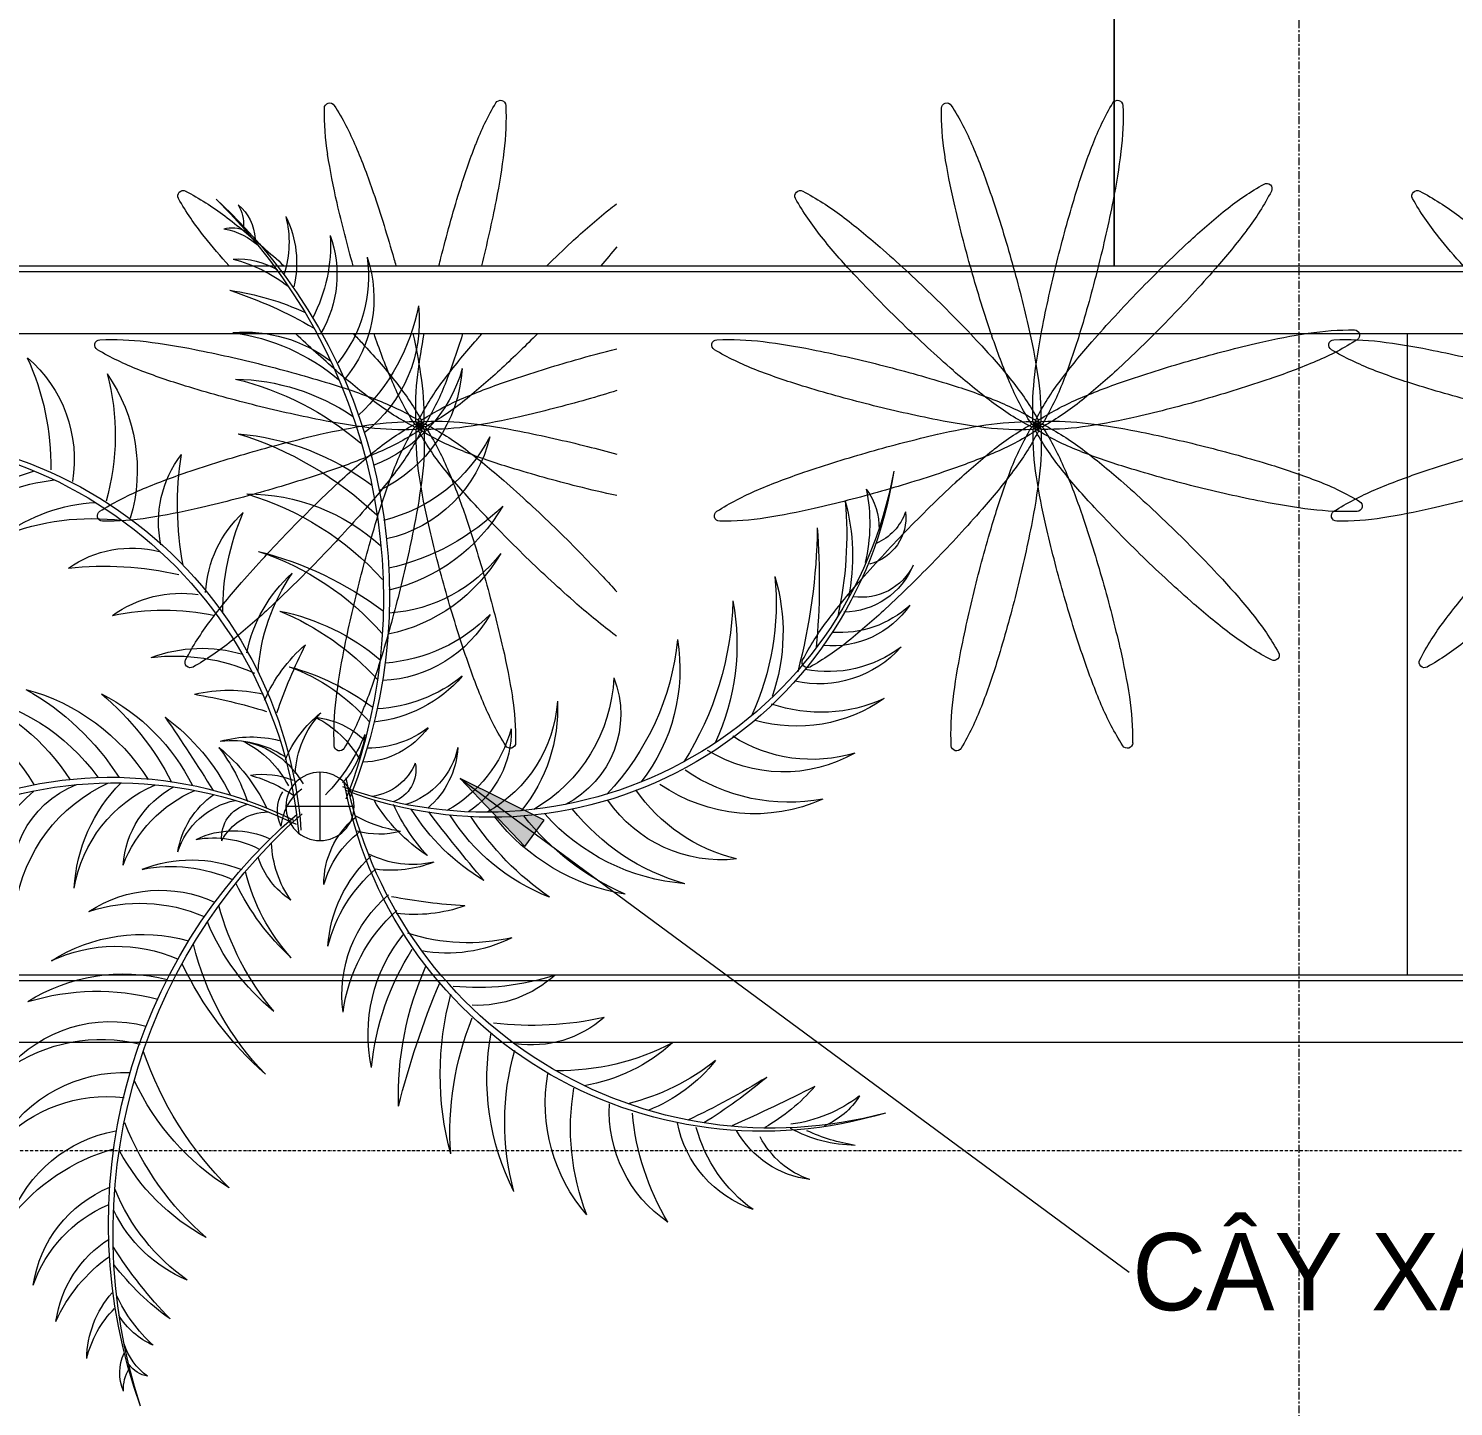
# Model space of a CAD drawing. Header units: millimetres. Extents: x 46644 to 147176, y -1287 to 53383.
# Drawn here: x 58893 to 61203, y 45748 to 47981 of the extents above; entities that cross this region are included whole.
import ezdxf

# ---------------------------------------------------------------- set-up
doc = ezdxf.new("R2010")
doc.units = ezdxf.units.MM
doc.linetypes.add('Dash Dot 3_16_', pattern=[7.9375, 4.7625, -1.5875, 0, -1.5875])
doc.linetypes.add('Grid Line', pattern=[22.225, 12.7, -3.175, 3.175, -3.175])
for name, color, linetype, lineweight in [('A-FLOR', 192, 'Continuous', 18), ('A-WALL', 113, 'Continuous', 18), ('G-ANNO-SYMB-1', 111, 'Dash Dot 3_16_', 18), ('G-ANNO-TEXT-1', 130, 'Continuous', 9), ('G-ANNO-TEXT-2', 7, 'Continuous', 9), ('G-IMPT', 8, 'Continuous', 18), ('L-PLNT-1', 253, 'Continuous', 18), ('S-GRID-1', 1, 'Grid Line', 9)]:
    doc.layers.add(name, color=color, linetype=linetype, lineweight=lineweight)
doc.styles.add('Arial_5', font='arial.ttf', dxfattribs={"width": 0.95, "height": 125})

# ---------------------------------------------------------------- blocks, each defined once
blk = doc.blocks.new('CAY PHAT TAI NUI - CAY PHAT TAI NUI_dwg-2249753-TKCS_SẢNH - BẬC CẤP 1 - MẶT BẰNG')
at = {"layer": 'G-IMPT'}
for p, q in [((-26.9, 87.3), (-26.9, -143.3)), ((-142.2, -28), (88.4, -28))]:
    blk.add_line(p, q, dxfattribs=at)
blk.add_circle((-26.9, -28), 115.3, dxfattribs=at)
for centre, radius, start, end in [((1555.4, 686.5), 1816.9, 132.6655, 202.0611), ((1647.8, 675.1), 1888.8, 134.4929, 201.0725), ((350.8, 1881.4), 158.8, 129.8765, 177.3831), ((364.3, 1936.9), 133.1, 150.0492, 183.9567), ((400.2, 1808.2), 348.1, 153.5375, 193.5552), ((436, 1876), 358.3, 165.8758, 197.2634), ((269.7, 1833.3), 92.7, 72.3495, 118.8394), ((307.7, 1768.5), 391.9, 160.4234, 210.435), ((470.2, 1868), 532.7, 176.5724, 207.5063), ((332.4, 1703.2), 221.2, 98.9889, 134.5565), ((216.8, 1687.5), 426, 160.9738, 220.018), ((264.3, 1759.4), 455.1, 171.5441, 219.4959), ((406.6, 1302), 536.7, 105.1462, 127.4691), ((250.8, 1560.5), 260.1, 86.5707, 121.104), ((738.8, 313.8), 1474.9, 108.2479, 120.279), ((405.1, 815.5), 908.1, 98.1075, 114.8799), ((112.5, 1609.9), 474.5, 173.6919, 232.0994), ((309.8, 1787.8), 680.7, 190.6526, 226.6689), ((360.9, 880.1), 697.8, 97.7367, 130.2132), ((225.8, 1097.8), 475.5, 85.0356, 127.2973), ((-14.5, 1484.4), 494.1, 183.9122, 244.6665), ((-28.7, 1588.4), 498.2, 196.0518, 249.1113), ((1255.3, 1142.9), 452.6, 130.5291, 189.4624), ((1762.3, 1122.2), 880.2, 155.5161, 180.8777), ((1416.6, 1124.3), 388.4, 115.1104, 175.1685), ((1585.1, 1104), 499.5, 131.8546, 171.2598), ((498.2, 426.3), 1017.4, 103.6674, 130.6694), ((272.4, 683), 732, 91.1382, 124.0248), ((1161.5, 1107), 571.4, 145.2695, 196.441), ((1465.9, 1224.2), 801.6, 164.9316, 196.0539), ((1530.6, 1072.4), 333, 103.3982, 156.4869), ((1578, 1128.8), 295.2, 114.9497, 158.8367), ((1679.3, 822.2), 480.2, 97.2797, 124.4634), ((1787.1, 687.3), 634.1, 105.42, 120.9079), ((-152.3, 1324.7), 460.3, 193.1436, 257.542), ((-109.8, 1475.1), 553.1, 207.4653, 256.2646), ((602.7, 90.6), 1193.1, 107.2093, 133.4993), ((323.1, 365.7), 867.6, 94.8524, 127.2209), ((1468.2, -209), 1434.4, 79.4254, 175.9631), ((1503.8, -245.2), 1464, 81.0545, 175.1756), ((1058.7, 604.2), 656, 47.2245, 66.3575), ((1398.3, 713.8), 490.6, 58.9885, 88.6049), ((1449.4, 974.6), 257.2, 38.3487, 73.8532), ((-655, 990.6), 1109.2, 349.3845, 8.7831), ((147.2, 933.5), 371.1, 347.8793, 37.5984), ((297.9, -534.7), 1889.8, 56.3077, 64.245), ((-702, -4785.5), 6272.1, 69.40599, 72.24054), ((199.9, -1374.9), 2671.1, 64.5854, 71.0796), ((-586.2, 1352.5), 1400.1, 190.2203, 290.1421), ((-604.9, 1310.1), 1374.7, 188.6175, 290.9058), ((776.8, 334.7), 745.9, 57.193, 82.7939), ((795.4, 582.9), 540.5, 44.4905, 74.8429), ((-1699.3, 913.7), 215.2, 143.1261, 181.9236), ((-1313.8, 928), 569.4, 168.36, 193.4581), ((500.8, 74.3), 993.1, 106.4031, 138.081), ((219.1, 359.8), 667.3, 89.9, 132.4205), ((-1841.3, 948), 163.7, 173.6087, 255.3147), ((-1833.4, 1025.8), 180.7, 199.2253, 246.7417), ((-1105.2, 815.6), 719.9, 164.9542, 191.1318), ((-516.3, 891.2), 1289, 175.0476, 192.4111), ((-82.8, 1557.5), 801.1, 225.5325, 257.3267), ((-121.5, 1290.9), 605, 210.2813, 256.7926), ((-536.7, 630.3), 838.1, 359.6532, 23.468), ((-32.2, 674.7), 391.8, 2.9263, 47.5949), ((698.1, 412.8), 586.4, 53.9406, 86.7899), ((742.6, 123), 820.8, 68.5185, 97.1248), ((593.7, 730.6), 2306.6, 175.4785, 185.487), ((253.9, 930.9), 1959.6, 180.5402, 194.9077), ((-140.1, 1117), 575.7, 210.3308, 258.2326), ((-226.4, 1140.9), 517.3, 217.4708, 266.0439), ((468.9, -312.3), 1181.1, 104.1189, 126.9152), ((473.6, -60.1), 939.9, 108.1558, 139.078), ((608.9, 473.2), 371.1, 54.8217, 104.5408), ((-1855.4, 872.9), 194.9, 206.2075, 278.3171), ((-1792.4, 885.5), 257.5, 202.53, 269.2067), ((699.7, -325.9), 1109.2, 83.637, 103.0356), ((-931.9, 560.2), 658.4, 163.4115, 199.2714), ((-652.2, 659.4), 915, 174.4333, 204.6254), ((-470.7, 386.6), 653.8, 3.4409, 34.7173), ((-256.3, 396.4), 485.6, 11.1959, 48.3015), ((443, 299.7), 391.8, 53.9226, 98.5912), ((-1756.9, 831.6), 317.6, 214.5411, 275.4551), ((-1783.4, 903), 344.3, 226.9372, 274.4317), ((-647.6, 519.2), 787.2, 169.2846, 205.0198), ((-351.8, 695.3), 1069.7, 181.598, 212.3759), ((260, -110.2), 757.2, 101.5461, 130.3104), ((469.5, -233.9), 937.8, 112.642, 137.4329), ((500.2, -203.5), 838.1, 78.0495, 101.8643), ((-219.7, 833.7), 437, 209.251, 267.4647), ((-208, 1003.9), 549.3, 224.3227, 265.8007), ((-621.3, 435.5), 620.9, 170.7591, 217.8247), ((-354.7, 622.1), 883.7, 185.6411, 223.5203), ((-1742.5, 833.9), 406.8, 232.7631, 281.0044), ((-1711.3, 757), 371.3, 221.6824, 282.5793), ((-316.2, 123.9), 519.2, 23.4136, 49.3727), ((-1701.6, -346.6), 1928, 19.23, 26.6394), ((372.3, 20.3), 485.6, 69.441, 106.5465), ((303, -383.2), 857.3, 105.2804, 126.3421), ((303.2, -174.5), 658.3, 110.0896, 138.9984), ((463.5, -174), 653.8, 83.0252, 114.3015), ((-700.7, 283.2), 341.7, 158.8472, 243.0968), ((-475.4, 432.7), 544.5, 182.7548, 239.8242), ((-163.5, 710.5), 455.8, 221.0382, 264.3552), ((-190.6, 807.3), 507, 231.3553, 266.6037), ((720.8, -1549.8), 1928, 99.6827, 107.092), ((279.3, -154.9), 519.2, 76.9493, 102.9084), ((1020.3, -262.6), 687.6, 116.7081, 153.6869), ((1335.2, -389.2), 968.6, 130.1064, 152.7587), ((1149.4, -313.6), 705.1, 105.0601, 147.7387), ((1406.2, -413.5), 896.2, 119.4093, 147.3895), ((1296.5, -345.5), 708.5, 100.2908, 144.0247), ((1441.1, -339.2), 742.2, 111.436, 147.2707), ((-1635.3, 761.4), 518.5, 235.0666, 285.6208), ((-1718.5, 804.9), 515.1, 245.4761, 288.9065), ((-288.9, 300.6), 540.1, 177.157, 219.4208), ((-366, 357.9), 463.4, 183.7789, 241.043), ((14.9, -2.4), 275.9, 95.894, 134.6668), ((145.7, -40.8), 351, 116.9691, 150.5256), ((-267.3, 66.6), 324.5, 3.0252, 42.9115), ((-270.5, -18.4), 389.4, 22.3429, 51.7944), ((920.3, -304.8), 717.1, 126.2722, 154.0079), ((4228.8, -2338.8), 4555.9, 145.0164, 148.7416), ((1346.1, -178.2), 464.1, 89.3204, 151.136), ((1544.9, -262.2), 581.1, 109.4272, 151.0014), ((-1688.1, 627.2), 496.4, 253.0795, 302.6056), ((-348.1, 223.3), 324.2, 178.1536, 236.2901), ((-239.8, 351.3), 448.1, 195.2039, 241.2333), ((-159.5, 410.8), 290.2, 216.7085, 267.5007), ((-186.9, 507.3), 339.1, 232.7518, 269.7736), ((382.1, 435.4), 602, 201.4489, 224.7395), ((104.2, 246.5), 284.2, 186.3094, 223.0804), ((271.2, -129.8), 324.5, 83.4105, 123.2969), ((204.6, -182.8), 389.4, 74.5276, 103.9792), ((-1591.7, 574.1), 485.7, 240.2787, 301.8143), ((-202.4, 187.4), 290.5, 183.2996, 229.6206), ((-240.6, 224.6), 257.5, 192.0811, 252.8057), ((283.6, -93.4), 290.2, 100.082, 150.8741), ((382.2, -112.1), 339.1, 116.1252, 153.147), ((683.3, -284.7), 586.6, 128.9882, 154.5528), ((834.5, -220.4), 651.1, 143.0281, 161.2689), ((-234.1, 97), 116.7, 169.3573, 249.7771), ((-179.3, 187.1), 182.8, 202.0223, 262.5403), ((1483.8, -422.3), 565.1, 71.5751, 130.1478), ((1609.6, -509.1), 625.1, 85.1523, 129.8831), ((-1551.7, 349.6), 1464, 254.7886, 348.9098), ((-1520.3, 309.8), 1434.4, 253.1595, 349.6972), ((-1611, 611.1), 625.1, 259.4757, 304.2065), ((663.2, -1348.3), 1400.1, 15.8969, 115.8188), ((337.9, -391.6), 486.4, 105.4698, 124.689), ((677.6, -1304.2), 1374.7, 14.2942, 116.5824), ((166.1, -193.8), 274.3, 81.1818, 112.0501), ((263.2, -330.9), 540.1, 2.8337, 45.0974), ((461.9, -443.9), 544.5, 8.4315, 65.5008), ((-1494.4, 512.2), 565.1, 245.8985, 304.4712), ((-1571.1, 359), 581.1, 283.7506, 325.3247), ((-78.3, -111.9), 182.8, 5.2465, 51.9003), ((0.2, -41.5), 116.7, 332.5815, 32.6083), ((166, -226.8), 290.5, 8.9763, 55.2972), ((219.4, -386.2), 448.1, 20.8805, 66.9099), ((314.5, -248.2), 324.2, 3.8302, 61.9668), ((345.6, -380.3), 463.4, 9.4556, 66.7197), ((671.3, -272.9), 341.7, 344.5238, 68.7734), ((360.5, -644.3), 883.7, 11.3177, 49.1969), ((1586.7, -474.2), 485.7, 65.9553, 127.491), ((-1381.6, 255.8), 464.1, 263.6437, 325.4594), ((-1460.2, 425.4), 742.2, 285.7594, 321.594), ((-945.4, 339.6), 717.1, 300.5955, 328.3312), ((-4036.5, 2690.9), 4555.9, 319.3398, 323.065), ((-711.5, 296.2), 586.6, 303.3116, 328.8762), ((-868.3, 247.1), 651.1, 317.3515, 335.5923), ((142.9, -228.8), 182.8, 27.699, 88.2169), ((188.6, -133.8), 116.7, 355.0339, 75.4538), ((207.7, -260), 257.5, 17.7578, 78.4823), ((607.4, -432.3), 620.9, 356.4358, 43.5014), ((1687.9, -517.5), 496.4, 78.7561, 128.2822), ((-1315.6, 417.4), 708.5, 274.6142, 318.3481), ((-1418.1, 495.8), 896.2, 293.7326, 321.7128), ((-1172.4, 371), 705.1, 279.3835, 322.062), ((-1049, 307.5), 687.6, 291.0314, 328.0102), ((-1349.8, 464.6), 968.6, 304.4297, 327.082), ((-376.8, 367.8), 486.4, 279.2039, 298.4231), ((-330.3, -289.5), 290.2, 359.5026, 50.2948), ((-1216.9, -1468.3), 1888.8, 341.9561, 48.5357), ((-1129.7, -1435.8), 1816.9, 340.1287, 49.5243), ((364.8, -717.5), 1069.7, 7.2747, 38.0526), ((-227.6, 152.5), 274.3, 254.9159, 285.7842), ((-366.7, -382.9), 339.1, 15.5459, 52.5677), ((264.8, -400.4), 290.2, 64.1718, 114.9639), ((333.6, -473.3), 339.1, 80.215, 117.2368), ((641.8, -512.9), 787.2, 354.9612, 30.6965), ((1648.7, -656.2), 518.5, 60.7432, 111.2974), ((-339.1, 100.4), 324.5, 257.1446, 297.031), ((-214.3, -140.4), 351, 324.4323, 357.9888), ((660.2, -652), 915, 0.11, 30.302), ((1735.7, -691.3), 515.1, 71.1528, 114.5832), ((-267.1, 145.7), 389.4, 248.2617, 277.7133), ((-545.2, -624.1), 507, 14.1494, 49.3978), ((-508.3, -530.6), 455.8, 3.8323, 47.1493), ((-80.5, -114.1), 275.9, 303.3573, 342.13), ((406.5, -664.4), 455.8, 68.5015, 111.8185), ((475.2, -737.8), 507, 78.8186, 114.0669), ((-415.7, -94.4), 658.3, 317.5529, 346.4616), ((-511.8, 90.9), 857.3, 312.7436, 333.8053), ((928.8, -525.6), 658.4, 349.0881, 24.948), ((1723.8, -644.3), 371.3, 47.3591, 108.2559), ((-631, 1560.9), 1928, 273.4168, 280.8261), ((-537.9, -662.7), 437, 352.0451, 50.2588), ((513.2, -747.7), 437, 56.7143, 114.928), ((-214.5, -1011.8), 1959.6, 6.2169, 20.5843), ((1762.4, -717.8), 406.8, 58.4397, 106.6811), ((-344.4, 126.2), 519.2, 250.6834, 276.6425), ((-650.2, -791.2), 549.3, 7.1168, 48.5948), ((-590.7, -118.3), 937.8, 320.1052, 344.8961), ((581.4, -904.2), 549.3, 71.7859, 113.264), ((-347.8, -131.5), 757.2, 309.0093, 337.7736), ((-572.5, -846.1), 2306.6, 1.1551, 11.1637), ((1776.5, -714.1), 317.6, 40.2177, 101.1317), ((-525.4, 165.3), 653.8, 256.7593, 288.0357), ((-456, -37.8), 485.6, 243.1751, 280.2806), ((-723.6, -796.9), 534.4, 347.879, 38.8732), ((573.2, -1035.9), 575.7, 57.794, 105.6958), ((1810, -782.5), 344.3, 52.6139, 100.1084), ((-1097.4, -994.9), 900.4, 5.4665, 32.5493), ((-514.2, -274.5), 939.9, 315.619, 346.5413), ((660.9, -1017.3), 517.3, 64.934, 113.5071), ((547.9, -896.1), 1289, 0.7243, 18.0878), ((1817.2, -764.2), 257.5, 28.2066, 94.8834), ((-1377.7, -1007.4), 1086.2, 358.2571, 23.9141), ((-626.3, -48.5), 1181.1, 311.5821, 334.3785), ((1126.5, -762.6), 719.9, 350.6309, 16.8085), ((1878.7, -745.4), 194.9, 31.8841, 103.9938), ((-558.7, 198.6), 838.1, 251.7836, 275.5984), ((-556.8, -307.8), 391.8, 227.6568, 272.3253), ((-3067.8, -1735.4), 2861.4, 14.0564, 22.8618), ((636.9, -1198.7), 605, 57.7445, 104.2558), ((-1462.7, -932.7), 1029.9, 344.9174, 15.2332), ((725.5, -1453.2), 801.1, 72.9957, 104.79), ((1345.1, -853.8), 569.4, 354.0366, 19.1347), ((1872.1, -821.6), 163.7, 359.2853, 80.9914), ((-743.7, 342), 1109.2, 257.3711, 276.7697), ((-740.6, -462.2), 371.1, 228.5558, 278.2749), ((-1492.2, -1127.7), 1026.5, 355.921, 22.071), ((679.8, -1214.5), 460.3, 40.6068, 105.0053), ((1871.9, -899.7), 180.7, 24.902, 72.4184), ((-1431.2, -947), 840.7, 333.0371, 10.588), ((711.5, -1367.6), 553.1, 54.9285, 103.7278), ((1727.3, -801.5), 215.2, 328.8028, 7.6003), ((-835.3, -99.5), 820.8, 242.2526, 270.8589), ((-822.7, -392.4), 586.4, 227.6747, 260.5241), ((-1533.9, -1094.7), 883.4, 344.6764, 16.0059), ((-559.2, -467.7), 1193.1, 314.6726, 340.9626), ((-937.9, -550.9), 540.5, 218.2246, 248.577), ((-892.4, -306.2), 745.9, 230.9271, 256.528), ((-132.3, 1330.2), 2671.1, 238.3195, 244.8137), ((-321.4, 505.8), 1889.8, 230.0418, 237.9791), ((-1359, -1031.9), 571.4, 319.0036, 10.1751), ((-184.3, -582.9), 867.6, 302.3156, 334.6841), ((631.3, -1419.8), 494.1, 31.3755, 92.1297), ((-1551.6, -615.1), 490.6, 232.7226, 262.339), ((-1630.8, -868.9), 257.2, 212.0828, 247.5873), ((1136.4, 4622.1), 6272.1, 243.1401, 245.97465), ((-1202, -543.4), 656, 220.9587, 240.0916), ((-1674.4, -1115.1), 801.6, 338.6657, 9.788), ((691.8, -1505.6), 498.2, 43.515, 96.5745), ((-1456.3, -1057.4), 452.6, 304.2632, 3.1965), ((-1614.6, -1021.2), 388.4, 288.8445, 348.9026), ((-1957.9, -981.4), 880.2, 329.2502, 354.6118), ((-311.7, -717.4), 1017.4, 311.1306, 338.1326), ((-1842.7, -692.3), 480.2, 271.0138, 298.1976), ((-1935.1, -546.4), 634.1, 279.1542, 294.6421), ((-1722.2, -957.2), 333, 277.1323, 330.2211), ((-1775.4, -1008.1), 295.2, 288.6838, 332.5709), ((-1779.8, -982.7), 499.5, 305.5887, 344.9939), ((576.4, -1589.7), 474.5, 21.1552, 79.5627), ((7.1, -841), 732, 298.6014, 331.488), ((483.4, -1838.6), 680.7, 38.1159, 74.1321), ((19.4, -1056.7), 697.8, 305.1999, 337.6764), ((519.7, -1706.7), 426, 8.437, 67.4813), ((239.7, -1187.6), 475.5, 292.4989, 334.7606), ((510.7, -1792.4), 455.1, 19.0073, 66.9591), ((476.4, -1820.5), 391.9, 7.8866, 57.8982), ((-577, -728.5), 1474.9, 315.7112, 327.7422), ((-49.5, -1019.8), 908.1, 305.5707, 322.3431), ((378, -1983.7), 532.7, 24.0356, 54.9695), ((173.5, -1452.2), 536.7, 312.6095, 334.9323), ((412.7, -1898.4), 348.1, 1.0007, 41.0185), ((412.1, -1975), 358.3, 13.3391, 44.7266), ((430.9, -1609.6), 260.1, 294.034, 328.5673), ((424.4, -1773.9), 221.2, 306.4521, 342.0198), ((490.2, -1940.5), 158.8, 337.3398, 24.8463), ((540, -1860.5), 92.7, 279.8128, 326.3027), ((503.8, -1995.9), 133.1, 357.5124, 31.4199)]:
    blk.add_arc(centre, radius, start, end, dxfattribs=at)
blk = doc.blocks.new('CAY PHAT TAI NUI - CAY PHAT TAI NUI-2271499-TKCS_SẢNH - BẬC CẤP 1 - MẶT BẰNG')
at = {"extrusion": (0, 0, -1), "xscale": 0.48, "yscale": 0.48, "zscale": -0.48, "rotation": 180}
blk.add_blockref('CAY PHAT TAI NUI - CAY PHAT TAI NUI_dwg-2249753-TKCS_SẢNH - BẬC CẤP 1 - MẶT BẰNG', (0, 0), dxfattribs=at)
blk = doc.blocks.new('CAY LAI TAY - CAY LAI TAY_dwg-2249844-TKCS_SẢNH - BẬC CẤP 1 - MẶT BẰNG')
at = {"layer": 'G-IMPT'}
blk.add_line((-195.3, 421.3), (-193.7, 415.9), dxfattribs=at)
for centre, radius, start, end in [((881.8, 1413.5), 1276.2, 177.58299, 187.1066), ((-368.8, 1466.3), 24.6, 104.11643, 177.58299), ((-368.8, 1466.3), 24.6, 30.64986, 104.11643), ((-1445.6, 828.2), 1276.2, 21.12625, 30.64986), ((1470.4, 783.3), 1276.2, 147.58299, 157.1066), ((413.8, 1454.3), 24.6, 74.11643, 147.58299), ((413.8, 1454.3), 24.6, 0.64986, 74.11643), ((-837.8, 1440.1), 1276.2, 351.12625, 0.64986), ((2759.6, 1647.6), 3168.6, 187.1066, 191.20081), ((-3210.7, 146.2), 3168.6, 17.03205, 21.12625), ((3213.7, 47.1), 3168.6, 157.1066, 161.20081), ((-2707.4, 1732), 3168.6, 347.03205, 351.12625), ((-6153.8, -755.4), 6246.7, 14.11643, 17.03205), ((6127.6, -944.8), 6246.7, 161.20081, 164.11643), ((1665.1, -56.9), 1276.2, 117.58299, 127.1066), ((1085.5, 1052.5), 24.6, 44.11643, 117.58299), ((1085.5, 1052.5), 24.6, 330.64986, 44.11643), ((-1666, -5.5), 1276.2, 51.12625, 53.17478), ((-2853.6, -1478.7), 3168.6, 47.03205, 51.12625), ((5779.1, 2245.6), 6246.7, 191.20081, 194.01831), ((-5707.1, 2422.7), 6246.7, 344.30034, 347.03205), ((-5.5, 1666), 1276.2, 321.12625, 330.64986), ((2806.7, -1566), 3168.6, 127.1066, 131.20081), ((-1478.7, 2853.6), 3168.6, 317.96722, 321.12625), ((1566, 2806.7), 3168.6, 218.84157, 220.89557), ((-4951.7, -3731.1), 6246.7, 45.60653, 47.03205), ((4834.2, -3882), 6246.7, 131.20081, 132.37534), ((-6153.8, -755.4), 6246.7, 13.78007, 14.11643), ((6127.6, -944.8), 6246.7, 164.11643, 164.42389), ((3882, 4834.2), 6246.7, 224.9505, 227.03205), ((-4951.7, -3731.1), 6246.7, 41.20081, 41.66622), ((2835.9, 1344), 3168.6, 197.03205, 201.12625), ((-3134.3, -157.5), 3168.6, 7.1066, 10.52711), ((3128, -254.1), 3168.6, 167.69091, 171.12625), ((-2793.1, 1430.8), 3168.6, 337.1066, 341.20081), ((-5707.1, 2422.7), 6246.7, 341.20081, 341.31308), ((4834.2, -3882), 6246.7, 136.45239, 137.03205), ((-3731.1, 4951.7), 6246.7, 311.20081, 313.50677), ((1413.5, -881.8), 1276.2, 87.58299, 97.1066), ((1466.3, 368.8), 24.6, 14.11643, 87.58299), ((-2422.7, -5707.1), 6246.7, 74.11643, 75.90659), ((-2635.7, -1703.5), 3168.6, 37.1066, 41.20081), ((2581.9, -1784), 3168.6, 137.03205, 141.12625), ((2245.6, -5779.1), 6246.7, 101.20081, 104.11643), ((1647.6, -2759.6), 3168.6, 97.1066, 101.20081), ((828.2, 1445.6), 1276.2, 291.12625, 300.64986), ((1466.3, 368.8), 24.6, 300.64986, 14.11643), ((-2422.7, -5707.1), 6246.7, 71.20081, 74.11643), ((1784, 2581.9), 3168.6, 227.03205, 231.12625), ((2245.6, -5779.1), 6246.7, 104.11643, 107.03205), ((-1430.8, -2793.1), 3168.6, 67.1066, 71.20081), ((1070.8, 661.9), 1276.2, 201.12625, 210.64986), ((-1126.5, -561.9), 1276.2, 27.58299, 37.1066), ((1258.3, 37.8), 1276.2, 171.12625, 180.64986), ((1108.7, -596.4), 1276.2, 141.12625, 150.64986), ((-1256.5, 76.6), 1276.2, 357.58299, 7.1066), ((-1049.9, 694.6), 1276.2, 327.58299, 337.1066), ((-1703.5, 2635.7), 3168.6, 307.1066, 311.20081), ((146.2, 3210.7), 3168.6, 287.03205, 291.12625), ((944.8, 6127.6), 6246.7, 252.80601, 254.11643), ((1344, -2835.9), 3168.6, 107.03205, 111.12625), ((-755.4, 6153.8), 6246.7, 284.11643, 287.03205), ((944.8, 6127.6), 6246.7, 254.11643, 257.03205), ((596.4, 1108.7), 1276.2, 231.12625, 240.64986), ((-694.6, -1049.9), 1276.2, 57.58299, 67.1066), ((661.9, -1070.8), 1276.2, 111.12625, 120.64986), ((-561.9, 1126.5), 1276.2, 297.58299, 307.1066), ((-755.4, 6153.8), 6246.7, 281.20081, 284.11643), ((157.5, -3134.3), 3168.6, 97.1066, 101.20081), ((254.1, 3128), 3168.6, 257.03205, 261.12625), ((-76.6, -1256.5), 1276.2, 87.58299, 97.1066), ((561.9, -1126.5), 1276.2, 117.58299, 127.1066), ((-17.7, -17.1), 24.6, 44.11643, 117.58299), ((-6.7, -23.6), 24.6, 74.11643, 147.58299), ((-6, 23.8), 24.6, 210.64986, 284.11643), ((-23.8, -6), 24.6, 14.11643, 87.58299), ((6, -23.8), 24.6, 104.11643, 177.58299), ((6.7, 23.6), 24.6, 180.64986, 254.11643), ((-23.8, -6), 24.6, 300.64986, 14.11643), ((-23.6, 6.7), 24.6, 344.11643, 57.58299), ((17.1, -17.7), 24.6, 134.11643, 207.58299), ((17.7, 17.1), 24.6, 150.64986, 224.11643), ((23.8, 6), 24.6, 120.64986, 194.11643), ((-17.1, 17.7), 24.6, 314.11643, 27.58299), ((-6, 23.8), 24.6, 284.11643, 357.58299), ((23.6, -6.7), 24.6, 90.64986, 164.11643), ((6.7, 23.6), 24.6, 254.11643, 327.58299), ((17.1, -17.7), 24.6, 60.64986, 134.11643), ((6, -23.8), 24.6, 30.64986, 104.11643), ((-6.7, -23.6), 24.6, 0.64986, 74.11643), ((-17.7, -17.1), 24.6, 330.64986, 44.11643), ((23.8, 6), 24.6, 194.11643, 267.58299), ((17.7, 17.1), 24.6, 224.11643, 297.58299), ((37.8, -1258.3), 1276.2, 81.12625, 90.64986), ((-596.4, -1108.7), 1276.2, 51.12625, 60.64986), ((-157.5, 3134.3), 3168.6, 277.1066, 281.20081), ((-254.1, -3128), 3168.6, 77.03205, 81.12625), ((755.4, -6153.8), 6246.7, 101.20081, 104.11643), ((-37.8, 1258.3), 1276.2, 261.12625, 270.64986), ((-661.9, 1070.8), 1276.2, 291.12625, 300.64986), ((1049.9, -694.6), 1276.2, 147.58299, 157.1066), ((-1108.7, 596.4), 1276.2, 321.12625, 330.64986), ((-17.1, 17.7), 24.6, 240.64986, 314.11643), ((-23.6, 6.7), 24.6, 270.64986, 344.11643), ((1256.5, -76.6), 1276.2, 177.58299, 187.1066), ((1126.5, 561.9), 1276.2, 207.58299, 217.1066), ((23.6, -6.7), 24.6, 164.11643, 237.58299), ((-1258.3, -37.8), 1276.2, 351.12625, 0.64986), ((694.6, 1049.9), 1276.2, 237.58299, 247.1066), ((76.6, 1256.5), 1276.2, 267.58299, 277.1066), ((-1070.8, -661.9), 1276.2, 21.12625, 30.64986), ((-944.8, -6127.6), 6246.7, 74.11643, 77.03205), ((755.4, -6153.8), 6246.7, 104.11643, 105.38402), ((-1344, 2835.9), 3168.6, 287.03205, 291.12625), ((1703.5, -2635.7), 3168.6, 127.1066, 131.20081), ((1430.8, 2793.1), 3168.6, 247.1066, 251.20081), ((-1784, -2581.9), 3168.6, 47.03205, 51.12625), ((-944.8, -6127.6), 6246.7, 71.20081, 74.11643), ((-2245.6, 5779.1), 6246.7, 284.11643, 287.03205), ((3731.1, -4951.7), 6246.7, 131.20081, 134.11643), ((-2581.9, 1784), 3168.6, 317.03205, 321.12625), ((2793.1, -1430.8), 3168.6, 157.1066, 161.20081), ((-3128, 254.1), 3168.6, 347.03205, 351.12625), ((3134.3, 157.5), 3168.6, 187.1066, 191.20081), ((2635.7, 1703.5), 3168.6, 217.1066, 221.20081), ((-2835.9, -1344), 3168.6, 17.03205, 21.12625), ((2422.7, 5707.1), 6246.7, 251.20081, 254.11643), ((47.1, -3213.7), 3168.6, 67.1066, 71.20081), ((-2245.6, 5779.1), 6246.7, 282.42379, 284.11643), ((-3882, -4834.2), 6246.7, 44.11643, 47.03205), ((2422.7, 5707.1), 6246.7, 254.11643, 257.03205), ((783.3, -1470.4), 1276.2, 57.58299, 67.1066), ((-4834.2, 3882), 6246.7, 314.11643, 317.03205), ((4951.7, 3731.1), 6246.7, 221.20081, 224.11643), ((1732, 2707.4), 3168.6, 257.03205, 261.12625), ((5707.1, -2422.7), 6246.7, 161.20081, 164.11643), ((-6127.6, 944.8), 6246.7, 344.11643, 347.03205), ((-5779.1, -2245.6), 6246.7, 14.11643, 17.03205), ((1440.1, 837.8), 1276.2, 261.12625, 270.64986), ((1454.3, -413.8), 24.6, 270.64986, 344.11643), ((1454.3, -413.8), 24.6, 344.11643, 57.58299), ((3731.1, -4951.7), 6246.7, 134.11643, 137.03205), ((6153.8, 755.4), 6246.7, 191.20081, 194.11643), ((-3882, -4834.2), 6246.7, 41.20081, 44.11643), ((-4834.2, 3882), 6246.7, 311.20081, 314.11643), ((4951.7, 3731.1), 6246.7, 224.11643, 227.03205), ((1478.7, -2853.6), 3168.6, 137.03205, 138.70646), ((5707.1, -2422.7), 6246.7, 164.11643, 167.03205), ((-6127.6, 944.8), 6246.7, 341.20081, 344.11643), ((6153.8, 755.4), 6246.7, 194.11643, 197.03205), ((-5779.1, -2245.6), 6246.7, 11.20081, 14.11643), ((-1566, -2806.7), 3168.6, 37.1066, 41.20081), ((-2806.7, 1566), 3168.6, 307.1066, 311.20081), ((2853.6, 1478.7), 3168.6, 227.03205, 231.12625), ((-56.9, -1665.1), 1276.2, 27.58299, 37.1066), ((-1665.1, 56.9), 1276.2, 306.74521, 307.1066), ((2707.4, -1732), 3168.6, 167.03205, 171.12625), ((-2759.6, -1647.6), 3168.6, 7.1066, 11.20081), ((1666, 5.5), 1276.2, 231.12625, 240.64986), ((-3213.7, -47.1), 3168.6, 337.1066, 341.20081), ((3210.7, -146.2), 3168.6, 197.03205, 201.12625), ((1052.5, -1085.5), 24.6, 240.64986, 314.11643), ((1052.5, -1085.5), 24.6, 314.11643, 27.58299), ((837.8, -1440.1), 1276.2, 171.12625, 180.64986), ((-1470.4, -783.3), 1276.2, 327.58299, 337.1066), ((1445.6, -828.2), 1276.2, 201.12625, 210.64986), ((-881.8, -1413.5), 1276.2, 357.58299, 7.1066), ((-413.8, -1454.3), 24.6, 180.64986, 254.11643), ((-413.8, -1454.3), 24.6, 254.11643, 327.58299), ((368.8, -1466.3), 24.6, 210.64986, 284.11643), ((368.8, -1466.3), 24.6, 284.11643, 357.58299)]:
    blk.add_arc(centre, radius, start, end, dxfattribs=at)
blk = doc.blocks.new('CAY LAI TAY - CAY LAI TAY-2253704-TKCS_SẢNH - BẬC CẤP 1 - MẶT BẰNG')
at = {"extrusion": (0, 0, -1), "xscale": 0.3535714285714286, "yscale": 0.3535714285714286, "zscale": -0.3535714285714286, "rotation": 180}
blk.add_blockref('CAY LAI TAY - CAY LAI TAY_dwg-2249844-TKCS_SẢNH - BẬC CẤP 1 - MẶT BẰNG', (0, 0), dxfattribs=at)
blk = doc.blocks.new('CAY LAI TAY - CAY LAI TAY_dwg-V5-TKCS_SẢNH - BẬC CẤP 1 - MẶT BẰNG')
at = {"layer": 'G-IMPT'}
for centre, radius, start, end in [((881.8, 1413.5), 1276.2, 177.58299, 187.1066), ((-368.8, 1466.3), 24.6, 104.11643, 177.58299), ((-368.8, 1466.3), 24.6, 30.64986, 104.11643), ((-1445.6, 828.2), 1276.2, 21.12625, 30.64986), ((1470.4, 783.3), 1276.2, 147.58299, 157.1066), ((413.8, 1454.3), 24.6, 74.11643, 147.58299), ((413.8, 1454.3), 24.6, 0.64986, 74.11643), ((-837.8, 1440.1), 1276.2, 351.12625, 0.64986), ((2759.6, 1647.6), 3168.6, 187.1066, 191.20081), ((-3210.7, 146.2), 3168.6, 17.03205, 21.12625), ((3213.7, 47.1), 3168.6, 157.1066, 161.20081), ((-2707.4, 1732), 3168.6, 347.03205, 351.12625), ((-1052.5, 1085.5), 24.6, 134.11643, 207.58299), ((56.9, 1665.1), 1276.2, 207.58299, 217.1066), ((-1052.5, 1085.5), 24.6, 60.64986, 134.11643), ((-1666, -5.5), 1276.2, 51.12625, 60.64986), ((-6153.8, -755.4), 6246.7, 14.11643, 17.03205), ((6127.6, -944.8), 6246.7, 161.20081, 164.11643), ((1665.1, -56.9), 1276.2, 117.58299, 127.1066), ((1085.5, 1052.5), 24.6, 44.11643, 117.58299), ((1085.5, 1052.5), 24.6, 330.64986, 44.11643), ((-2853.6, -1478.7), 3168.6, 47.03205, 51.12625), ((5779.1, 2245.6), 6246.7, 191.20081, 194.11643), ((-5707.1, 2422.7), 6246.7, 344.11643, 347.03205), ((-5.5, 1666), 1276.2, 321.12625, 330.64986), ((2806.7, -1566), 3168.6, 127.1066, 131.20081), ((1566, 2806.7), 3168.6, 217.1066, 221.20081), ((-1478.7, 2853.6), 3168.6, 317.03205, 321.12625), ((-4951.7, -3731.1), 6246.7, 44.11643, 47.03205), ((4834.2, -3882), 6246.7, 131.20081, 134.11643), ((3882, 4834.2), 6246.7, 221.20081, 224.11643), ((5779.1, 2245.6), 6246.7, 194.11643, 197.03205), ((-6153.8, -755.4), 6246.7, 11.20081, 14.11643), ((6127.6, -944.8), 6246.7, 164.11643, 167.03205), ((-5707.1, 2422.7), 6246.7, 341.20081, 344.11643), ((-3731.1, 4951.7), 6246.7, 314.11643, 317.03205), ((-4951.7, -3731.1), 6246.7, 41.20081, 44.11643), ((4834.2, -3882), 6246.7, 134.11643, 137.03205), ((3882, 4834.2), 6246.7, 224.11643, 227.03205), ((-3134.3, -157.5), 3168.6, 7.1066, 11.20081), ((-3731.1, 4951.7), 6246.7, 311.20081, 314.11643), ((-1454.3, 413.8), 24.6, 164.11643, 237.58299), ((-1454.3, 413.8), 24.6, 90.64986, 164.11643), ((-783.3, 1470.4), 1276.2, 237.58299, 247.1066), ((-1440.1, -837.8), 1276.2, 81.12625, 90.64986), ((-1732, -2707.4), 3168.6, 77.03205, 81.12625), ((2835.9, 1344), 3168.6, 197.03205, 201.12625), ((3128, -254.1), 3168.6, 167.03205, 171.12625), ((-2793.1, 1430.8), 3168.6, 337.1066, 341.20081), ((1413.5, -881.8), 1276.2, 87.58299, 97.1066), ((1466.3, 368.8), 24.6, 14.11643, 87.58299), ((-2422.7, -5707.1), 6246.7, 74.11643, 77.03205), ((-2635.7, -1703.5), 3168.6, 37.1066, 41.20081), ((2581.9, -1784), 3168.6, 137.03205, 141.12625), ((2245.6, -5779.1), 6246.7, 101.20081, 104.11643), ((1647.6, -2759.6), 3168.6, 97.1066, 101.20081), ((828.2, 1445.6), 1276.2, 291.12625, 300.64986), ((1466.3, 368.8), 24.6, 300.64986, 14.11643), ((-47.1, 3213.7), 3168.6, 247.1066, 251.20081), ((-2422.7, -5707.1), 6246.7, 71.20081, 74.11643), ((1784, 2581.9), 3168.6, 227.03205, 231.12625), ((2245.6, -5779.1), 6246.7, 104.11643, 107.03205), ((944.8, 6127.6), 6246.7, 251.20081, 254.11643), ((-1430.8, -2793.1), 3168.6, 67.1066, 71.20081), ((1070.8, 661.9), 1276.2, 201.12625, 210.64986), ((-1126.5, -561.9), 1276.2, 27.58299, 37.1066), ((1258.3, 37.8), 1276.2, 171.12625, 180.64986), ((1108.7, -596.4), 1276.2, 141.12625, 150.64986), ((-1256.5, 76.6), 1276.2, 357.58299, 7.1066), ((-1049.9, 694.6), 1276.2, 327.58299, 337.1066), ((-1703.5, 2635.7), 3168.6, 307.1066, 311.20081), ((146.2, 3210.7), 3168.6, 287.03205, 291.12625), ((1344, -2835.9), 3168.6, 107.03205, 111.12625), ((-755.4, 6153.8), 6246.7, 284.11643, 287.03205), ((944.8, 6127.6), 6246.7, 254.11643, 257.03205), ((596.4, 1108.7), 1276.2, 231.12625, 240.64986), ((-694.6, -1049.9), 1276.2, 57.58299, 67.1066), ((661.9, -1070.8), 1276.2, 111.12625, 120.64986), ((-561.9, 1126.5), 1276.2, 297.58299, 307.1066), ((-755.4, 6153.8), 6246.7, 281.20081, 284.11643), ((157.5, -3134.3), 3168.6, 97.1066, 101.20081), ((254.1, 3128), 3168.6, 257.03205, 261.12625), ((-76.6, -1256.5), 1276.2, 87.58299, 97.1066), ((561.9, -1126.5), 1276.2, 117.58299, 127.1066), ((-17.7, -17.1), 24.6, 44.11643, 117.58299), ((-6.7, -23.6), 24.6, 74.11643, 147.58299), ((-6, 23.8), 24.6, 210.64986, 284.11643), ((-23.8, -6), 24.6, 14.11643, 87.58299), ((6, -23.8), 24.6, 104.11643, 177.58299), ((6.7, 23.6), 24.6, 180.64986, 254.11643), ((-23.8, -6), 24.6, 300.64986, 14.11643), ((-23.6, 6.7), 24.6, 344.11643, 57.58299), ((17.1, -17.7), 24.6, 134.11643, 207.58299), ((17.7, 17.1), 24.6, 150.64986, 224.11643), ((23.8, 6), 24.6, 120.64986, 194.11643), ((-17.1, 17.7), 24.6, 314.11643, 27.58299), ((-6, 23.8), 24.6, 284.11643, 357.58299), ((23.6, -6.7), 24.6, 90.64986, 164.11643), ((6.7, 23.6), 24.6, 254.11643, 327.58299), ((17.1, -17.7), 24.6, 60.64986, 134.11643), ((6, -23.8), 24.6, 30.64986, 104.11643), ((-6.7, -23.6), 24.6, 0.64986, 74.11643), ((-17.7, -17.1), 24.6, 330.64986, 44.11643), ((23.8, 6), 24.6, 194.11643, 267.58299), ((17.7, 17.1), 24.6, 224.11643, 297.58299), ((37.8, -1258.3), 1276.2, 81.12625, 90.64986), ((-596.4, -1108.7), 1276.2, 51.12625, 60.64986), ((-157.5, 3134.3), 3168.6, 277.1066, 281.20081), ((-254.1, -3128), 3168.6, 77.03205, 81.12625), ((755.4, -6153.8), 6246.7, 101.20081, 104.11643), ((-37.8, 1258.3), 1276.2, 261.12625, 270.64986), ((-661.9, 1070.8), 1276.2, 291.12625, 300.64986), ((1049.9, -694.6), 1276.2, 147.58299, 157.1066), ((-1108.7, 596.4), 1276.2, 321.12625, 330.64986), ((-17.1, 17.7), 24.6, 240.64986, 314.11643), ((-23.6, 6.7), 24.6, 270.64986, 344.11643), ((1256.5, -76.6), 1276.2, 177.58299, 187.1066), ((1126.5, 561.9), 1276.2, 207.58299, 217.1066), ((23.6, -6.7), 24.6, 164.11643, 237.58299), ((-1258.3, -37.8), 1276.2, 351.12625, 0.64986), ((694.6, 1049.9), 1276.2, 237.58299, 247.1066), ((76.6, 1256.5), 1276.2, 267.58299, 277.1066), ((-1070.8, -661.9), 1276.2, 21.12625, 30.64986), ((-944.8, -6127.6), 6246.7, 74.11643, 77.03205), ((755.4, -6153.8), 6246.7, 104.11643, 107.03205), ((-1344, 2835.9), 3168.6, 287.03205, 291.12625), ((1703.5, -2635.7), 3168.6, 127.1066, 131.20081), ((1430.8, 2793.1), 3168.6, 247.1066, 251.20081), ((-1784, -2581.9), 3168.6, 47.03205, 51.12625), ((-944.8, -6127.6), 6246.7, 71.20081, 74.11643), ((-146.2, -3210.7), 3168.6, 107.03205, 111.12625), ((-2245.6, 5779.1), 6246.7, 284.11643, 287.03205), ((-828.2, -1445.6), 1276.2, 111.12625, 120.64986), ((3731.1, -4951.7), 6246.7, 131.20081, 134.11643), ((-2581.9, 1784), 3168.6, 317.03205, 321.12625), ((2793.1, -1430.8), 3168.6, 157.1066, 161.20081), ((-3128, 254.1), 3168.6, 347.03205, 351.12625), ((3134.3, 157.5), 3168.6, 187.1066, 191.20081), ((2635.7, 1703.5), 3168.6, 217.1066, 221.20081), ((-2835.9, -1344), 3168.6, 17.03205, 21.12625), ((2422.7, 5707.1), 6246.7, 251.20081, 254.11643), ((47.1, -3213.7), 3168.6, 67.1066, 71.20081), ((-2245.6, 5779.1), 6246.7, 281.20081, 284.11643), ((-3882, -4834.2), 6246.7, 44.11643, 47.03205), ((2422.7, 5707.1), 6246.7, 254.11643, 257.03205), ((783.3, -1470.4), 1276.2, 57.58299, 67.1066), ((-1466.3, -368.8), 24.6, 120.64986, 194.11643), ((-1466.3, -368.8), 24.6, 194.11643, 267.58299), ((-1413.5, 881.8), 1276.2, 267.58299, 277.1066), ((-1647.6, 2759.6), 3168.6, 277.1066, 281.20081), ((-4834.2, 3882), 6246.7, 314.11643, 317.03205), ((4951.7, 3731.1), 6246.7, 221.20081, 224.11643), ((1732, 2707.4), 3168.6, 257.03205, 261.12625), ((5707.1, -2422.7), 6246.7, 161.20081, 164.11643), ((-6127.6, 944.8), 6246.7, 344.11643, 347.03205), ((-5779.1, -2245.6), 6246.7, 14.11643, 17.03205), ((1440.1, 837.8), 1276.2, 261.12625, 270.64986), ((1454.3, -413.8), 24.6, 270.64986, 344.11643), ((1454.3, -413.8), 24.6, 344.11643, 57.58299), ((3731.1, -4951.7), 6246.7, 134.11643, 137.03205), ((6153.8, 755.4), 6246.7, 191.20081, 194.11643), ((-3882, -4834.2), 6246.7, 41.20081, 44.11643), ((-4834.2, 3882), 6246.7, 311.20081, 314.11643), ((4951.7, 3731.1), 6246.7, 224.11643, 227.03205), ((1478.7, -2853.6), 3168.6, 137.03205, 141.12625), ((5707.1, -2422.7), 6246.7, 164.11643, 167.03205), ((-6127.6, 944.8), 6246.7, 341.20081, 344.11643), ((6153.8, 755.4), 6246.7, 194.11643, 197.03205), ((-5779.1, -2245.6), 6246.7, 11.20081, 14.11643), ((-1566, -2806.7), 3168.6, 37.1066, 41.20081), ((-2806.7, 1566), 3168.6, 307.1066, 311.20081), ((2853.6, 1478.7), 3168.6, 227.03205, 231.12625), ((5.5, -1666), 1276.2, 141.12625, 150.64986), ((-56.9, -1665.1), 1276.2, 27.58299, 37.1066), ((-1665.1, 56.9), 1276.2, 297.58299, 307.1066), ((-1085.5, -1052.5), 24.6, 150.64986, 224.11643), ((2707.4, -1732), 3168.6, 167.03205, 171.12625), ((-2759.6, -1647.6), 3168.6, 7.1066, 11.20081), ((1666, 5.5), 1276.2, 231.12625, 240.64986), ((-1085.5, -1052.5), 24.6, 224.11643, 297.58299), ((-3213.7, -47.1), 3168.6, 337.1066, 341.20081), ((3210.7, -146.2), 3168.6, 197.03205, 201.12625), ((1052.5, -1085.5), 24.6, 240.64986, 314.11643), ((1052.5, -1085.5), 24.6, 314.11643, 27.58299), ((837.8, -1440.1), 1276.2, 171.12625, 180.64986), ((-1470.4, -783.3), 1276.2, 327.58299, 337.1066), ((1445.6, -828.2), 1276.2, 201.12625, 210.64986), ((-881.8, -1413.5), 1276.2, 357.58299, 7.1066), ((-413.8, -1454.3), 24.6, 180.64986, 254.11643), ((-413.8, -1454.3), 24.6, 254.11643, 327.58299), ((368.8, -1466.3), 24.6, 210.64986, 284.11643), ((368.8, -1466.3), 24.6, 284.11643, 357.58299)]:
    blk.add_arc(centre, radius, start, end, dxfattribs=at)
blk = doc.blocks.new('CAY LAI TAY - CAY LAI TAY-V6-TKCS_SẢNH - BẬC CẤP 1 - MẶT BẰNG')
at = {"extrusion": (0, 0, -1), "xscale": 0.3535714285714286, "yscale": 0.3535714285714286, "zscale": -0.3535714285714286, "rotation": 180}
blk.add_blockref('CAY LAI TAY - CAY LAI TAY_dwg-V5-TKCS_SẢNH - BẬC CẤP 1 - MẶT BẰNG', (0, 0), dxfattribs=at)

msp = doc.modelspace()

# ---------------------------------------------------------------- hatches: boundary and pattern name
at = {"layer": 'G-ANNO-TEXT-1'}
msp.add_hatch(color=256, dxfattribs=at).paths.add_polyline_path([(59592.6, 46765.4), (59697.6, 46655.1), (59729, 46697.7)])

# ---------------------------------------------------------------- linework, layer by layer
at = {"layer": 'A-FLOR'}
for p, q in [((60652.6, 50547.9), (60652.6, 47596.3)), ((60652.6, 47596.3), (60652.6, 50547.9)), ((61127.6, 47486.3), (61127.6, 46447.4))]:
    msp.add_line(p, q, dxfattribs=at)
at = {"layer": 'A-WALL'}
for p, q in [((61846.4, 47586.3), (54652.6, 47586.3)), ((55852.6, 47596.3), (61846.4, 47596.3)), ((61846.4, 47486.3), (55452.6, 47486.3)), ((55452.6, 46447.4), (61846.4, 46447.4)), ((61846.4, 46437.4), (55452.6, 46437.4)), ((61846.4, 46337.4), (55452.6, 46337.4))]:
    msp.add_line(p, q, dxfattribs=at)
at = {"layer": 'G-ANNO-SYMB-1'}
msp.add_line((46831.5, 46162.8), (62905.7, 46162.8), dxfattribs=at)
at = {"layer": 'G-ANNO-TEXT-1'}
for p, q in [((59592.6, 46765.4), (59697.6, 46655.1)), ((59729, 46697.7), (59592.6, 46765.4)), ((59592.6, 46765.4), (60676.9, 45965.5)), ((59697.6, 46655.1), (59729, 46697.7))]:
    msp.add_line(p, q, dxfattribs=at)
at = {"layer": 'S-GRID-1'}
msp.add_line((60952.6, 44314.3), (60952.6, 51682.7), dxfattribs=at)

# ---------------------------------------------------------------- block references
at = {"layer": 'L-PLNT-1', "rotation": 180}
for name, p in [('CAY LAI TAY - CAY LAI TAY-2253704-TKCS_SẢNH - BẬC CẤP 1 - MẶT BẰNG', (59527.6, 47337.4)), ('CAY LAI TAY - CAY LAI TAY-V6-TKCS_SẢNH - BẬC CẤP 1 - MẶT BẰNG', (60527.6, 47337.4)), ('CAY LAI TAY - CAY LAI TAY-2253704-TKCS_SẢNH - BẬC CẤP 1 - MẶT BẰNG', (61527.6, 47337.4)), ('CAY PHAT TAI NUI - CAY PHAT TAI NUI-2271499-TKCS_SẢNH - BẬC CẤP 1 - MẶT BẰNG', (59352.6, 46733.6))]:
    msp.add_blockref(name, p, dxfattribs=at)

# ---------------------------------------------------------------- texts
at = {"layer": 'G-ANNO-TEXT-2', "insert": (60681.9, 46028.7), "char_height": 125, "width": 1907.006, "attachment_point": 1, "line_spacing_factor": 0.936439, "style": 'Arial_5'}
msp.add_mtext('\\pt570,1140,1710,2280,2850,3420,3990,4560,5130,5700,6270,6840,7410,7980,8550,9120,9690,10260,10830,11400,11970,12540,13110,13680,14250,14820,15390,15960,16530,17100,17670,18240;CÂY XANH CẢNH QUAN', dxfattribs=at)

doc.saveas('drawing.dxf')
